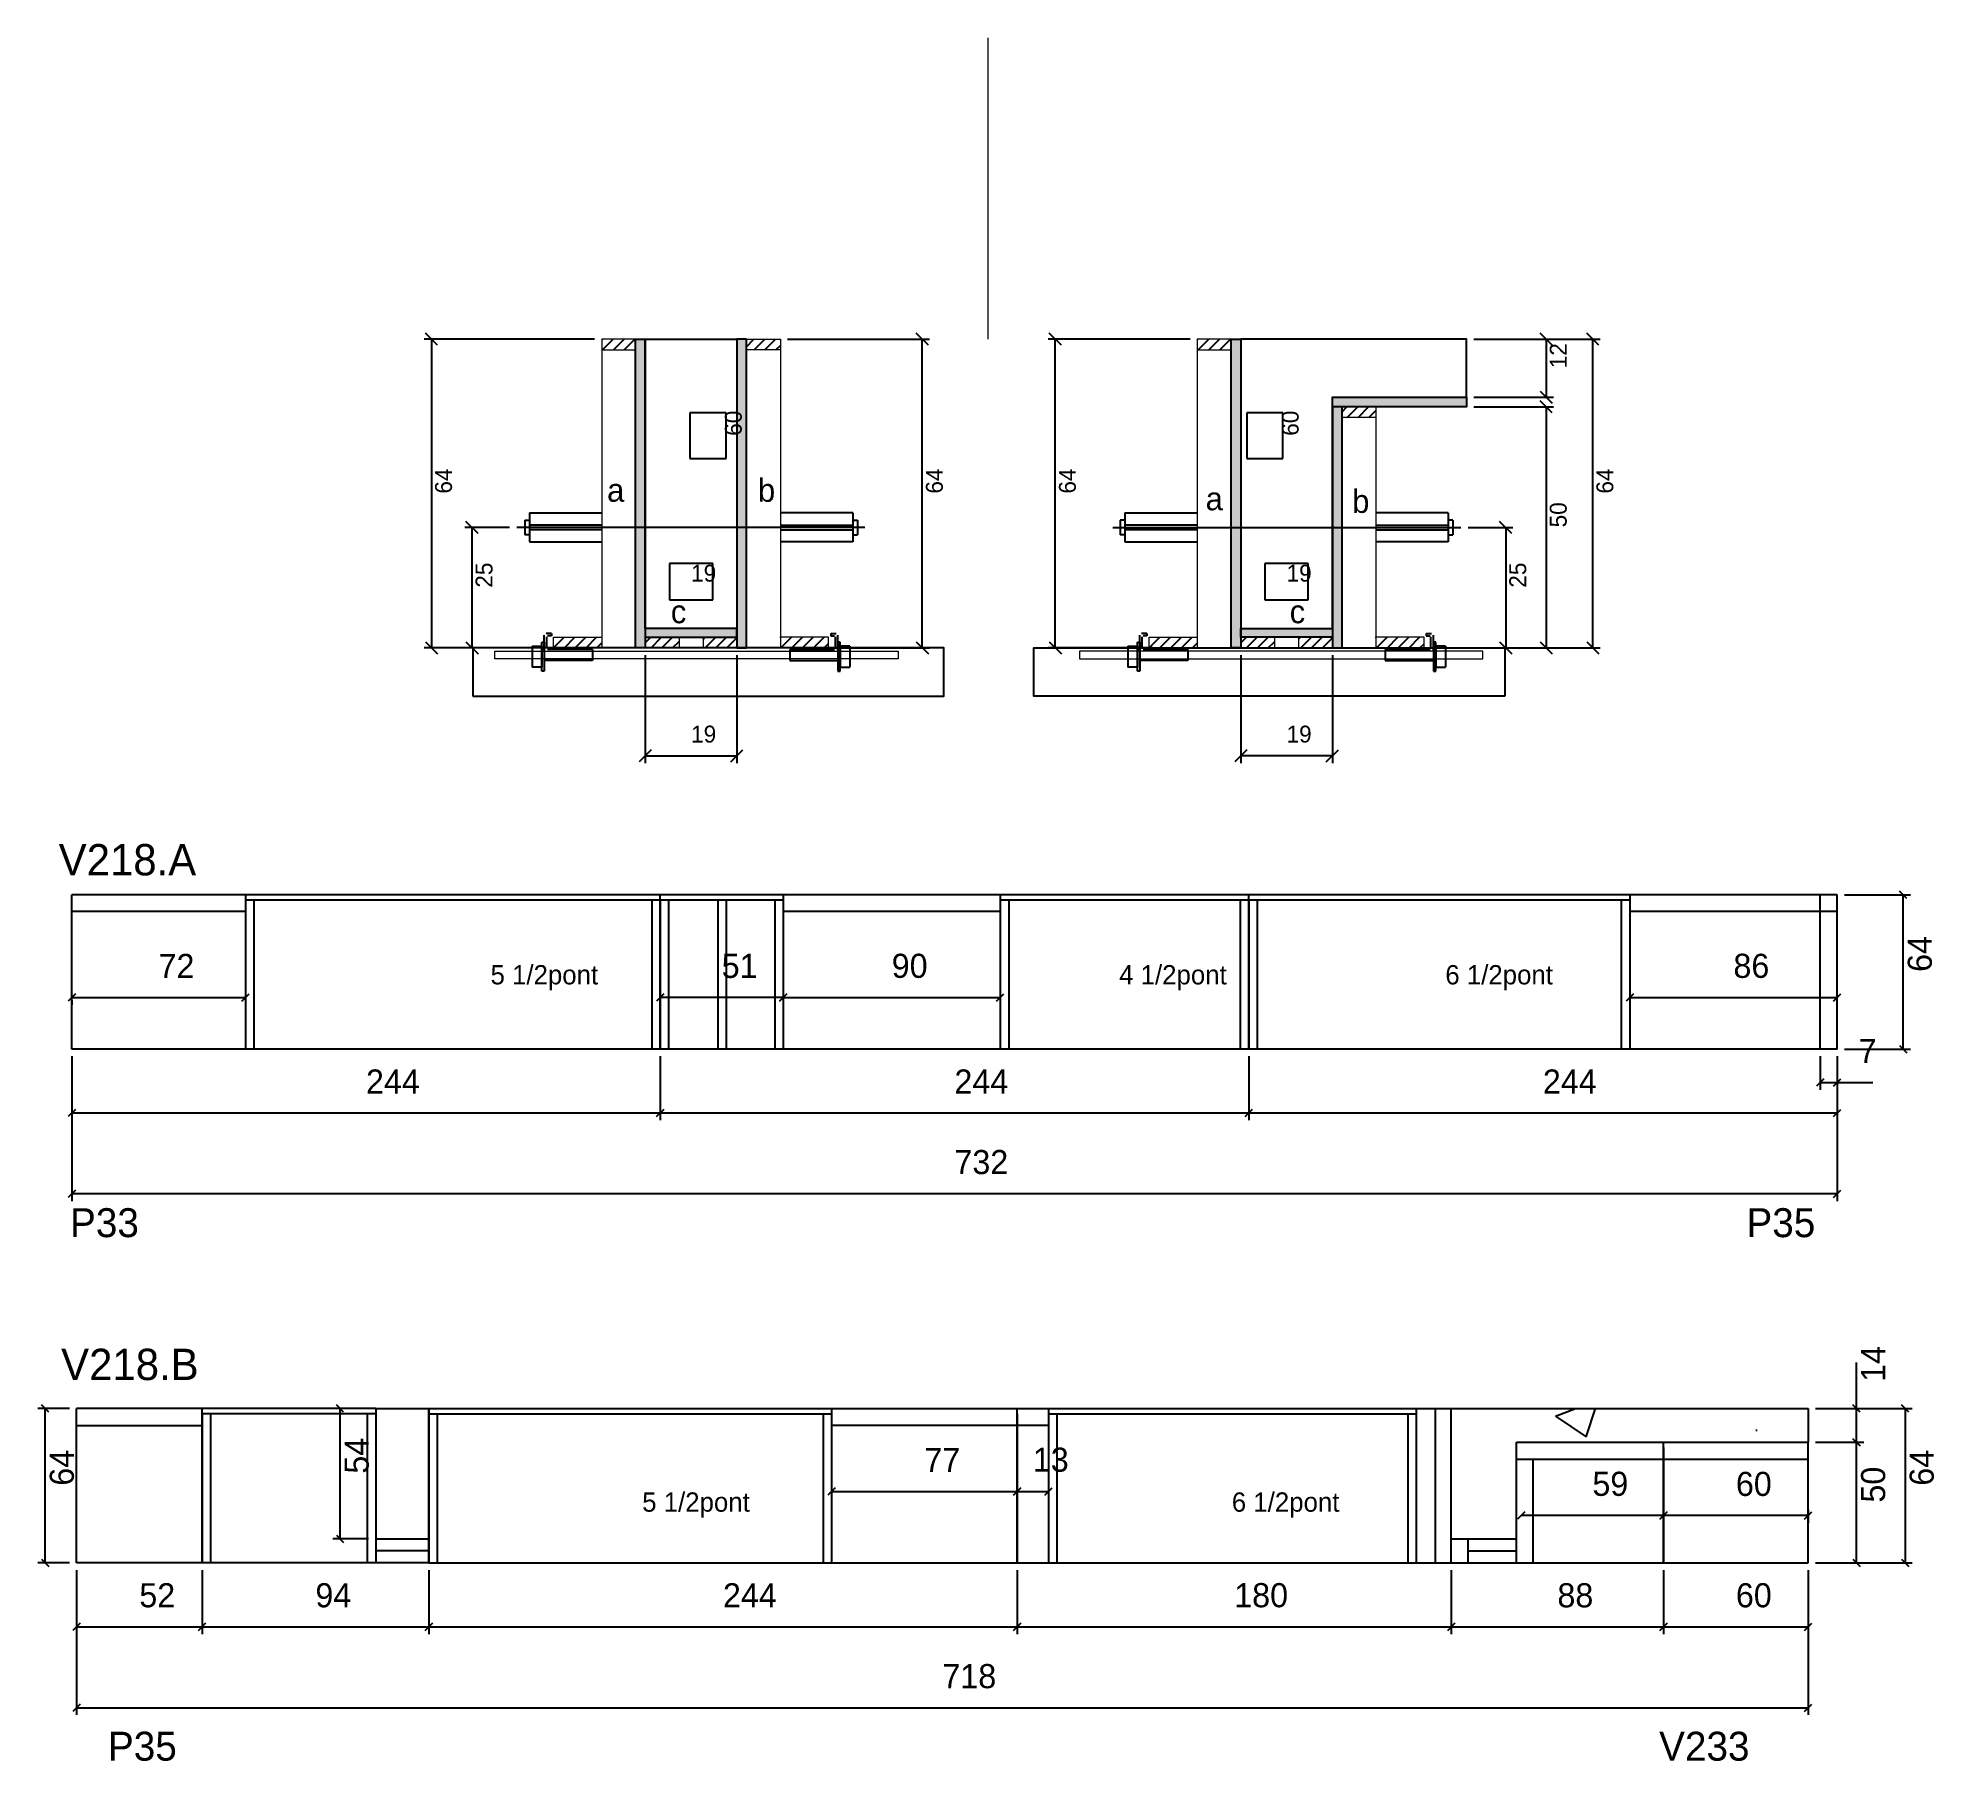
# Model space of a CAD drawing. Header units: metres. Extents: x 3019 to 3806, y 6260 to 6975.
import ezdxf

# ---------------------------------------------------------------- set-up
doc = ezdxf.new("R2010")
doc.units = ezdxf.units.M
for name, color, linetype in [('00 - FELIPE', 7, 'Continuous'), ('5', 7, 'Continuous'), ('barrote', 7, 'Continuous'), ('CONCRETO', 7, 'Continuous'), ('COTA', 7, 'Continuous'), ('Cota Seção (2x)', 7, 'Continuous'), ('detalhes', 7, 'Continuous'), ('Hachura', 7, 'Continuous'), ('Madeira', 7, 'Continuous'), ('Painéis', 7, 'Continuous'), ('presilha', 7, 'Continuous'), ('SARR_2.2x7', 7, 'Continuous'), ('SARR_3.5x7', 7, 'Continuous'), ('SARR_EDITAR', 7, 'Continuous'), ('SCO-___-LAJ', 7, 'Continuous'), ('TENSOR', 7, 'Continuous'), ('texto', 7, 'Continuous'), ('Texto Seção', 7, 'Continuous')]:
    doc.layers.add(name, color=color, linetype=linetype)

msp = doc.modelspace()

# ---------------------------------------------------------------- hatches: boundary and pattern name
at = {"layer": 'COTA'}
h = msp.add_hatch(dxfattribs=at)
h.set_pattern_fill('AR-CONC')
h.paths.add_polyline_path([(3181.49, 6352.6), (3181.49, 6406.6), (3159.49, 6406.6), (3159.49, 6352.6), (3181.49, 6352.6)])
h = msp.add_hatch(dxfattribs=at)
h.set_pattern_fill('AR-CONC')
h.paths.add_polyline_path([(3632.49, 6352.6), (3632.49, 6392.6), (3753.49, 6392.6), (3753.49, 6406.6), (3605.49, 6406.6), (3605.49, 6352.6), (3632.49, 6352.6)])
at = {"layer": 'Hachura'}
h = msp.add_hatch(dxfattribs=at)
h.set_pattern_fill('ANSI31')
h.paths.add_polyline_path([(3267.28, 6845.67), (3267.28, 6850.07), (3253.28, 6850.07), (3253.28, 6845.67), (3267.28, 6845.67)])
h = msp.add_hatch(color=7, dxfattribs=at)
h.dxf.hatch_style = 1
h.paths.add_polyline_path([(3267.28, 6850.07), (3271.28, 6850.07), (3271.28, 6722.07), (3267.28, 6722.07), (3267.28, 6850.07)])
h = msp.add_hatch(color=7, dxfattribs=at)
h.dxf.hatch_style = 1
h.paths.add_polyline_path([(3313.28, 6850.07), (3309.28, 6850.07), (3309.28, 6722.07), (3313.28, 6722.07), (3313.28, 6850.07)])
h = msp.add_hatch(dxfattribs=at)
h.set_pattern_fill('ANSI31')
h.paths.add_polyline_path([(3313.28, 6845.67), (3313.28, 6850.07), (3327.28, 6850.07), (3327.28, 6845.67), (3313.28, 6845.67)])
h = msp.add_hatch(dxfattribs=at)
h.set_pattern_fill('ANSI31')
h.paths.add_polyline_path([(3514.17, 6845.67), (3514.17, 6850.07), (3500.17, 6850.07), (3500.17, 6845.67), (3514.17, 6845.67)])
h = msp.add_hatch(color=7, dxfattribs=at)
h.dxf.hatch_style = 1
h.paths.add_polyline_path([(3514.17, 6850.07), (3518.17, 6850.07), (3518.17, 6722.07), (3514.17, 6722.07), (3514.17, 6850.07)])
h = msp.add_hatch(color=7, dxfattribs=at)
h.dxf.hatch_style = 1
h.paths.add_polyline_path([(3556.17, 6822.07), (3556.17, 6826.07), (3611.77, 6826.07), (3611.77, 6822.07), (3556.17, 6822.07)])
h = msp.add_hatch(color=7, dxfattribs=at)
h.dxf.hatch_style = 1
h.paths.add_polyline_path([(3560.17, 6822.07), (3556.17, 6822.07), (3556.17, 6722.07), (3560.17, 6722.07), (3560.17, 6822.07)])
h = msp.add_hatch(dxfattribs=at)
h.set_pattern_fill('ANSI31')
h.paths.add_polyline_path([(3560.17, 6817.67), (3560.17, 6822.07), (3574.17, 6822.07), (3574.17, 6817.67), (3560.17, 6817.67)])
h = msp.add_hatch(color=7, dxfattribs=at)
h.dxf.hatch_style = 1
h.paths.add_polyline_path([(3309.28, 6726.47), (3309.28, 6730.07), (3271.28, 6730.07), (3271.28, 6726.47), (3309.28, 6726.47)])
h = msp.add_hatch(color=7, dxfattribs=at)
h.dxf.hatch_style = 1
h.paths.add_polyline_path([(3518.17, 6726.47), (3518.17, 6730.07), (3556.17, 6730.07), (3556.17, 6726.47), (3518.17, 6726.47)])
h = msp.add_hatch(dxfattribs=at)
h.set_pattern_fill('ANSI31')
h.paths.add_polyline_path([(3233.28, 6722.07), (3233.28, 6726.47), (3253.28, 6726.47), (3253.28, 6722.07), (3233.28, 6722.07)])
h = msp.add_hatch(dxfattribs=at)
h.set_pattern_fill('ANSI31')
h.paths.add_polyline_path([(3271.28, 6722.07), (3271.28, 6726.47), (3285.28, 6726.47), (3285.28, 6722.07), (3271.28, 6722.07)])
h = msp.add_hatch(dxfattribs=at)
h.set_pattern_fill('ANSI31')
h.paths.add_polyline_path([(3309.28, 6722.07), (3309.28, 6726.47), (3295.28, 6726.47), (3295.28, 6722.07), (3309.28, 6722.07)])
h = msp.add_hatch(dxfattribs=at)
h.set_pattern_fill('ANSI31')
h.paths.add_polyline_path([(3347.28, 6722.07), (3347.28, 6726.47), (3327.28, 6726.47), (3327.28, 6722.07), (3347.28, 6722.07)])
h = msp.add_hatch(dxfattribs=at)
h.set_pattern_fill('ANSI31')
h.paths.add_polyline_path([(3480.17, 6722.07), (3480.17, 6726.47), (3500.17, 6726.47), (3500.17, 6722.07), (3480.17, 6722.07)])
h = msp.add_hatch(dxfattribs=at)
h.set_pattern_fill('ANSI31')
h.paths.add_polyline_path([(3518.17, 6722.07), (3518.17, 6726.47), (3532.17, 6726.47), (3532.17, 6722.07), (3518.17, 6722.07)])
h = msp.add_hatch(dxfattribs=at)
h.set_pattern_fill('ANSI31')
h.paths.add_polyline_path([(3556.17, 6722.07), (3556.17, 6726.47), (3542.17, 6726.47), (3542.17, 6722.07), (3556.17, 6722.07)])
h = msp.add_hatch(dxfattribs=at)
h.set_pattern_fill('ANSI31')
h.paths.add_polyline_path([(3594.17, 6722.07), (3594.17, 6726.47), (3574.17, 6726.47), (3574.17, 6722.07), (3594.17, 6722.07)])

# ---------------------------------------------------------------- linework, layer by layer
at = {"color": 7, "lineweight": 25}
for p, q in [((3223.28, 6778.04), (3223.28, 6766.04)), ((3223.28, 6778.04), (3253.28, 6778.04)), ((3357.28, 6778.04), (3327.28, 6778.04)), ((3357.28, 6778.04), (3357.28, 6766.04)), ((3470.17, 6778.04), (3470.17, 6766.04)), ((3470.17, 6778.04), (3500.17, 6778.04)), ((3604.17, 6778.04), (3574.17, 6778.04)), ((3604.17, 6778.04), (3604.17, 6766.04)), ((3221.28, 6775.04), (3221.28, 6769.04)), ((3221.28, 6775.04), (3223.28, 6775.04)), ((3253.28, 6773.04), (3223.28, 6773.04)), ((3253.28, 6771.04), (3223.28, 6771.04)), ((3327.28, 6773.04), (3357.28, 6773.04)), ((3327.28, 6771.04), (3357.28, 6771.04)), ((3357.28, 6775.04), (3359.28, 6775.04)), ((3359.28, 6775.04), (3359.28, 6769.04)), ((3468.17, 6775.04), (3468.17, 6769.04)), ((3470.17, 6775.04), (3468.17, 6775.04)), ((3500.17, 6773.04), (3470.17, 6773.04)), ((3500.17, 6771.04), (3470.17, 6771.04)), ((3574.17, 6773.04), (3604.17, 6773.04)), ((3574.17, 6771.04), (3604.17, 6771.04)), ((3606.17, 6775.04), (3604.17, 6775.04)), ((3606.17, 6775.04), (3606.17, 6769.04)), ((3223.28, 6769.04), (3221.28, 6769.04)), ((3223.28, 6766.04), (3253.28, 6766.04)), ((3357.28, 6766.04), (3327.28, 6766.04)), ((3357.28, 6769.04), (3359.28, 6769.04)), ((3470.17, 6769.04), (3468.17, 6769.04)), ((3470.17, 6766.04), (3500.17, 6766.04)), ((3604.17, 6766.04), (3574.17, 6766.04)), ((3604.17, 6769.04), (3606.17, 6769.04))]:
    msp.add_line(p, q, dxfattribs=at)
at = {"layer": '00 - FELIPE', "color": 0, "lineweight": 25}
for p, q in [((3146.19, 6405.1), (3143.19, 6408.1)), ((3143.19, 6354.1), (3146.19, 6351.1))]:
    msp.add_line(p, q, dxfattribs=at)
at = {"layer": '00 - FELIPE', "color": 4, "lineweight": 25}
for p, q in [((3156.49, 6406.6), (3141.69, 6406.6)), ((3144.69, 6406.6), (3144.69, 6352.6)), ((3156.49, 6352.6), (3141.69, 6352.6))]:
    msp.add_line(p, q, dxfattribs=at)
at = {"layer": 'barrote', "color": 251, "lineweight": 25}
for points in [[(3199.83, 6702.07), (3395.01, 6702.07), (3395.01, 6722.07), (3199.83, 6722.07)], [(3627.63, 6702.07), (3432.45, 6702.07), (3432.45, 6722.07), (3627.63, 6722.07)]]:
    msp.add_lwpolyline(points, close=True, dxfattribs=at)
at = {"layer": 'CONCRETO', "color": 251, "lineweight": 25}
for points in [[(3271.28, 6850.07), (3271.28, 6850.07), (3309.28, 6850.07), (3309.28, 6822.07), (3309.28, 6822.07), (3309.28, 6730.07), (3271.28, 6730.07), (3271.28, 6850.07)], [(3611.77, 6826.07), (3611.77, 6850.07), (3518.17, 6850.07), (3518.17, 6822.07), (3518.17, 6822.07), (3518.17, 6730.07), (3556.17, 6730.07), (3556.17, 6826.07)]]:
    msp.add_lwpolyline(points, close=True, dxfattribs=at)
at = {"layer": 'COTA', "color": 4, "lineweight": 25}
for p, q in [((3250.28, 6850.07), (3179.63, 6850.07)), ((3182.63, 6850.07), (3182.63, 6722.07)), ((3330.28, 6850.07), (3389.15, 6850.07)), ((3386.15, 6722.07), (3386.15, 6850.07)), ((3497.17, 6850.07), (3438.3, 6850.07)), ((3441.3, 6722.07), (3441.3, 6850.07)), ((3614.77, 6850.07), (3667.15, 6850.07)), ((3614.77, 6850.07), (3647.83, 6850.07)), ((3644.83, 6850.07), (3644.83, 6826.07)), ((3664.15, 6722.07), (3664.15, 6850.07)), ((3614.77, 6826.07), (3647.83, 6826.07)), ((3614.77, 6822.07), (3647.83, 6822.07)), ((3644.83, 6822.07), (3644.83, 6722.07)), ((3214.98, 6772.04), (3196.43, 6772.04)), ((3199.43, 6772.04), (3199.43, 6722.07)), ((3612.48, 6772.04), (3631.03, 6772.04)), ((3628.03, 6772.04), (3628.03, 6722.07)), ((3234.68, 6722.07), (3179.63, 6722.07)), ((3214.98, 6722.07), (3196.43, 6722.07)), ((3271.28, 6719.07), (3271.28, 6674.34)), ((3309.28, 6719.07), (3309.28, 6674.34)), ((3345.88, 6722.07), (3389.15, 6722.07)), ((3481.57, 6722.07), (3438.3, 6722.07)), ((3518.17, 6719.07), (3518.17, 6674.34)), ((3556.17, 6719.07), (3556.17, 6674.34)), ((3592.77, 6722.07), (3667.15, 6722.07)), ((3592.77, 6722.07), (3647.83, 6722.07)), ((3612.48, 6722.07), (3631.03, 6722.07)), ((3271.28, 6677.34), (3309.28, 6677.34)), ((3556.17, 6677.34), (3518.17, 6677.34)), ((3033.47, 6552.7), (3033.47, 6492.62)), ((3033.47, 6552.7), (3033.47, 6526.16)), ((3277.47, 6552.7), (3277.47, 6526.16)), ((3277.47, 6552.7), (3277.47, 6526.16)), ((3521.47, 6552.7), (3521.47, 6526.16)), ((3521.47, 6552.7), (3521.47, 6526.16)), ((3758.47, 6552.7), (3758.47, 6538.8)), ((3765.47, 6552.7), (3765.47, 6526.16)), ((3765.47, 6552.7), (3765.47, 6492.62)), ((3765.47, 6552.7), (3765.47, 6538.8)), ((3758.47, 6541.8), (3765.47, 6541.8)), ((3765.47, 6541.8), (3780.21, 6541.8)), ((3277.47, 6529.16), (3033.47, 6529.16)), ((3521.47, 6529.16), (3277.47, 6529.16)), ((3765.47, 6529.16), (3521.47, 6529.16)), ((3765.47, 6495.62), (3033.47, 6495.62)), ((3035.49, 6339.6), (3035.49, 6279.52)), ((3181.49, 6339.6), (3181.49, 6313.06)), ((3425.49, 6339.6), (3425.49, 6313.06)), ((3425.49, 6339.6), (3425.49, 6313.06)), ((3605.49, 6339.6), (3605.49, 6313.06)), ((3605.49, 6339.6), (3605.49, 6313.06)), ((3693.49, 6339.6), (3693.49, 6313.06)), ((3693.49, 6339.6), (3693.49, 6313.06)), ((3753.49, 6339.6), (3753.49, 6313.06)), ((3753.49, 6339.6), (3753.49, 6279.52)), ((3181.49, 6316.06), (3425.49, 6316.06)), ((3425.49, 6316.06), (3605.49, 6316.06)), ((3605.49, 6316.06), (3693.49, 6316.06)), ((3693.49, 6316.06), (3753.49, 6316.06)), ((3035.49, 6282.52), (3753.49, 6282.52))]:
    msp.add_line(p, q, dxfattribs=at)
at = {"layer": 'COTA', "color": 0, "lineweight": 25}
for p, q in [((3759.97, 6543.3), (3756.97, 6540.3)), ((3763.97, 6540.3), (3766.97, 6543.3)), ((3034.97, 6530.66), (3031.97, 6527.66)), ((3278.97, 6530.66), (3275.97, 6527.66)), ((3275.97, 6527.66), (3278.97, 6530.66)), ((3522.97, 6530.66), (3519.97, 6527.66)), ((3519.97, 6527.66), (3522.97, 6530.66)), ((3763.97, 6527.66), (3766.97, 6530.66)), ((3034.97, 6497.12), (3031.97, 6494.12)), ((3763.97, 6494.12), (3766.97, 6497.12)), ((3182.99, 6317.56), (3179.99, 6314.56)), ((3423.99, 6314.56), (3426.99, 6317.56)), ((3426.99, 6317.56), (3423.99, 6314.56)), ((3606.99, 6317.56), (3603.99, 6314.56)), ((3603.99, 6314.56), (3606.99, 6317.56)), ((3691.99, 6314.56), (3694.99, 6317.56)), ((3694.99, 6317.56), (3691.99, 6314.56)), ((3751.99, 6314.56), (3754.99, 6317.56)), ((3036.99, 6284.02), (3033.99, 6281.02)), ((3751.99, 6281.02), (3754.99, 6284.02))]:
    msp.add_line(p, q, dxfattribs=at)
at = {"layer": 'COTA', "color": 241, "lineweight": 25}
for p, q in [((3159.49, 6406.6), (3181.49, 6406.6)), ((3181.49, 6406.6), (3181.49, 6352.6)), ((3605.49, 6352.6), (3605.49, 6406.6)), ((3605.49, 6406.6), (3753.49, 6406.6)), ((3753.49, 6406.6), (3753.49, 6392.6))]:
    msp.add_line(p, q, dxfattribs=at)
at = {"layer": 'COTA', "color": 0, "lineweight": 25}
for points in [[(3185.13, 6847.57), (3180.13, 6852.57)], [(3388.65, 6847.57), (3383.65, 6852.57)], [(3443.8, 6847.57), (3438.8, 6852.57)], [(3647.33, 6847.57), (3642.33, 6852.57)], [(3666.65, 6847.57), (3661.65, 6852.57)], [(3642.33, 6828.57), (3647.33, 6823.57)], [(3647.33, 6819.57), (3642.33, 6824.57)], [(3201.93, 6769.54), (3196.93, 6774.54)], [(3630.53, 6769.54), (3625.53, 6774.54)], [(3180.13, 6724.57), (3185.13, 6719.57)], [(3196.93, 6724.57), (3201.93, 6719.57)], [(3383.65, 6724.57), (3388.65, 6719.57)], [(3438.8, 6724.57), (3443.8, 6719.57)], [(3625.53, 6724.57), (3630.53, 6719.57)], [(3642.33, 6724.57), (3647.33, 6719.57)], [(3661.65, 6724.57), (3666.65, 6719.57)], [(3273.78, 6679.84), (3268.78, 6674.84)], [(3306.78, 6674.84), (3311.78, 6679.84)], [(3520.67, 6679.84), (3515.67, 6674.84)], [(3553.67, 6674.84), (3558.67, 6679.84)]]:
    msp.add_lwpolyline(points, dxfattribs=at)
at = {"layer": 'Cota Seção (2x)', "color": 180, "lineweight": 25}
for p, q in [((3304.78, 6819.57), (3289.78, 6819.57)), ((3289.78, 6819.57), (3289.78, 6800.57)), ((3304.78, 6800.57), (3304.78, 6819.57)), ((3535.69, 6819.57), (3520.69, 6819.57)), ((3520.69, 6819.57), (3520.69, 6800.57)), ((3535.69, 6800.57), (3535.69, 6819.57)), ((3289.78, 6800.57), (3304.78, 6800.57)), ((3520.69, 6800.57), (3535.69, 6800.57)), ((3299.28, 6757.07), (3281.28, 6757.07)), ((3281.28, 6757.07), (3281.28, 6742.07)), ((3299.28, 6742.07), (3299.28, 6757.07)), ((3546.17, 6757.07), (3528.17, 6757.07)), ((3528.17, 6757.07), (3528.17, 6742.07)), ((3546.17, 6742.07), (3546.17, 6757.07)), ((3281.28, 6742.07), (3299.28, 6742.07)), ((3528.17, 6742.07), (3546.17, 6742.07))]:
    msp.add_line(p, q, dxfattribs=at)
at = {"layer": 'Madeira', "color": 126, "lineweight": 18}
for points in [[(3267.28, 6845.67), (3267.28, 6850.07), (3253.28, 6850.07), (3253.28, 6845.67)], [(3267.28, 6850.07), (3253.28, 6850.07), (3253.28, 6722.07), (3267.28, 6722.07)], [(3313.28, 6845.67), (3313.28, 6850.07), (3327.28, 6850.07), (3327.28, 6845.67)], [(3313.28, 6850.07), (3327.28, 6850.07), (3327.28, 6722.07), (3313.28, 6722.07)], [(3514.17, 6845.67), (3514.17, 6850.07), (3500.17, 6850.07), (3500.17, 6845.67)], [(3514.17, 6850.07), (3500.17, 6850.07), (3500.17, 6722.07), (3514.17, 6722.07)], [(3560.17, 6817.67), (3560.17, 6822.07), (3574.17, 6822.07), (3574.17, 6817.67)], [(3560.17, 6822.07), (3574.17, 6822.07), (3574.17, 6722.07), (3560.17, 6722.07)], [(3233.28, 6722.07), (3233.28, 6726.47), (3253.28, 6726.47), (3253.28, 6722.07)], [(3271.28, 6722.07), (3271.28, 6726.47), (3285.28, 6726.47), (3285.28, 6722.07)], [(3309.28, 6722.07), (3309.28, 6726.47), (3295.28, 6726.47), (3295.28, 6722.07)], [(3347.28, 6722.07), (3347.28, 6726.47), (3327.28, 6726.47), (3327.28, 6722.07)], [(3480.17, 6722.07), (3480.17, 6726.47), (3500.17, 6726.47), (3500.17, 6722.07)], [(3518.17, 6722.07), (3518.17, 6726.47), (3532.17, 6726.47), (3532.17, 6722.07)], [(3556.17, 6722.07), (3556.17, 6726.47), (3542.17, 6726.47), (3542.17, 6722.07)], [(3594.17, 6722.07), (3594.17, 6726.47), (3574.17, 6726.47), (3574.17, 6722.07)]]:
    msp.add_lwpolyline(points, close=True, dxfattribs=at)
at = {"layer": 'Painéis', "color": 0, "lineweight": 25}
for p, q in [((3794.33, 6618.2), (3791.33, 6621.2)), ((3034.97, 6578.6), (3031.97, 6575.6)), ((3103.97, 6575.6), (3106.97, 6578.6)), ((3278.97, 6578.6), (3275.97, 6575.6)), ((3329.97, 6578.6), (3326.97, 6575.6)), ((3326.97, 6575.6), (3329.97, 6578.6)), ((3416.97, 6575.6), (3419.97, 6578.6)), ((3680.97, 6578.6), (3677.97, 6575.6)), ((3763.97, 6575.6), (3766.97, 6578.6)), ((3791.33, 6557.2), (3794.33, 6554.2)), ((3023.95, 6405.1), (3020.95, 6408.1)), ((3774.99, 6405.1), (3771.99, 6408.1)), ((3795.13, 6405.1), (3792.13, 6408.1)), ((3774.99, 6391.1), (3771.99, 6394.1)), ((3771.99, 6394.1), (3774.99, 6391.1)), ((3349.99, 6373.68), (3346.99, 6370.68)), ((3423.99, 6370.68), (3426.99, 6373.68)), ((3426.99, 6373.68), (3423.99, 6370.68)), ((3436.99, 6370.68), (3439.99, 6373.68)), ((3635.99, 6363.75), (3632.99, 6360.75)), ((3694.99, 6363.75), (3691.99, 6360.75)), ((3691.99, 6360.75), (3694.99, 6363.75)), ((3751.99, 6360.75), (3754.99, 6363.75)), ((3020.95, 6344.1), (3023.95, 6341.1)), ((3771.99, 6344.1), (3774.99, 6341.1)), ((3792.13, 6344.1), (3795.13, 6341.1)), ((3036.99, 6317.56), (3033.99, 6314.56)), ((3085.99, 6314.56), (3088.99, 6317.56)), ((3088.99, 6317.56), (3085.99, 6314.56)), ((3179.99, 6314.56), (3182.99, 6317.56))]:
    msp.add_line(p, q, dxfattribs=at)
at = {"layer": 'Painéis', "color": 200, "lineweight": 25}
for p, q in [((3765.47, 6619.7), (3033.47, 6619.7)), ((3033.47, 6555.7), (3033.47, 6619.7)), ((3277.47, 6555.7), (3277.47, 6619.7)), ((3521.47, 6555.7), (3521.47, 6619.7)), ((3765.47, 6555.7), (3765.47, 6619.7)), ((3765.47, 6555.7), (3033.47, 6555.7)), ((3159.49, 6406.6), (3035.49, 6406.6)), ((3035.49, 6342.6), (3035.49, 6406.6)), ((3087.49, 6342.6), (3087.49, 6406.6)), ((3159.49, 6406.6), (3159.49, 6352.6)), ((3181.49, 6406.6), (3605.49, 6406.6)), ((3181.49, 6342.6), (3181.49, 6406.6)), ((3425.49, 6342.6), (3425.49, 6406.6)), ((3605.49, 6342.6), (3605.49, 6406.6)), ((3632.49, 6392.6), (3753.49, 6392.6)), ((3632.49, 6352.6), (3632.49, 6392.6)), ((3693.49, 6342.6), (3693.49, 6392.6)), ((3753.49, 6342.6), (3753.49, 6392.6)), ((3159.49, 6352.6), (3181.49, 6352.6)), ((3181.49, 6342.6), (3181.49, 6352.6)), ((3605.49, 6342.6), (3605.49, 6352.6)), ((3605.49, 6352.6), (3632.49, 6352.6)), ((3181.49, 6342.6), (3035.49, 6342.6)), ((3181.49, 6342.6), (3605.49, 6342.6)), ((3605.49, 6342.6), (3753.49, 6342.6))]:
    msp.add_line(p, q, dxfattribs=at)
at = {"layer": 'Painéis', "color": 4, "lineweight": 25}
for p, q in [((3768.47, 6619.7), (3795.83, 6619.7)), ((3792.83, 6555.7), (3792.83, 6619.7)), ((3033.47, 6577.1), (3105.47, 6577.1)), ((3033.47, 6575.99), (3033.47, 6574.1)), ((3105.47, 6575.99), (3105.47, 6574.1)), ((3328.47, 6577.1), (3277.47, 6577.1)), ((3328.47, 6577.1), (3418.47, 6577.1)), ((3679.47, 6577.1), (3765.47, 6577.1)), ((3768.47, 6555.7), (3795.83, 6555.7)), ((3773.49, 6406.6), (3773.49, 6425.72)), ((3032.49, 6406.6), (3019.45, 6406.6)), ((3022.45, 6342.6), (3022.45, 6406.6)), ((3756.49, 6406.6), (3776.49, 6406.6)), ((3756.49, 6406.6), (3796.63, 6406.6)), ((3773.49, 6392.6), (3773.49, 6406.6)), ((3793.63, 6406.6), (3793.63, 6342.6)), ((3756.49, 6392.6), (3776.49, 6392.6)), ((3756.49, 6392.6), (3776.49, 6392.6)), ((3773.49, 6342.6), (3773.49, 6392.6)), ((3348.49, 6372.18), (3425.49, 6372.18)), ((3348.49, 6371.6), (3348.49, 6369.18)), ((3425.49, 6372.18), (3438.49, 6372.18)), ((3693.49, 6362.25), (3634.49, 6362.25)), ((3753.49, 6362.25), (3693.49, 6362.25)), ((3753.49, 6364.6), (3753.49, 6359.25)), ((3032.49, 6342.6), (3019.45, 6342.6)), ((3035.49, 6339.6), (3035.49, 6313.06)), ((3087.49, 6339.6), (3087.49, 6313.06)), ((3087.49, 6339.6), (3087.49, 6313.06)), ((3181.49, 6339.6), (3181.49, 6313.06)), ((3756.49, 6342.6), (3776.49, 6342.6)), ((3756.49, 6342.6), (3796.63, 6342.6)), ((3035.49, 6316.06), (3087.49, 6316.06)), ((3087.49, 6316.06), (3181.49, 6316.06))]:
    msp.add_line(p, q, dxfattribs=at)
at = {"layer": 'Painéis', "color": 200, "lineweight": 25}
for points in [[(3267.28, 6850.07), (3271.28, 6850.07), (3271.28, 6722.07), (3267.28, 6722.07)], [(3313.28, 6850.07), (3309.28, 6850.07), (3309.28, 6722.07), (3313.28, 6722.07)], [(3514.17, 6850.07), (3518.17, 6850.07), (3518.17, 6722.07), (3514.17, 6722.07)], [(3556.17, 6822.07), (3556.17, 6826.07), (3611.77, 6826.07), (3611.77, 6822.07)], [(3560.17, 6822.07), (3556.17, 6822.07), (3556.17, 6722.07), (3560.17, 6722.07)], [(3309.28, 6726.47), (3309.28, 6730.07), (3271.28, 6730.07), (3271.28, 6726.47)], [(3518.17, 6726.47), (3518.17, 6730.07), (3556.17, 6730.07), (3556.17, 6726.47)]]:
    msp.add_lwpolyline(points, close=True, dxfattribs=at)
at = {"layer": 'presilha', "color": 1, "lineweight": 25}
for p, q in [((3224.42, 6722.77), (3228.42, 6722.77)), ((3224.42, 6722.77), (3224.42, 6714.1)), ((3228.42, 6724.44), (3229.42, 6724.44)), ((3228.42, 6712.44), (3228.42, 6724.44)), ((3228.42, 6722.77), (3228.42, 6714.1)), ((3229.42, 6721.2), (3229.42, 6727.34)), ((3229.42, 6724.44), (3229.42, 6712.44)), ((3232.42, 6728.1), (3230.18, 6728.1)), ((3230.42, 6721.82), (3230.42, 6726.72)), ((3232.42, 6727.1), (3230.8, 6727.1)), ((3232.42, 6728.1), (3232.42, 6727.1)), ((3348.15, 6728.1), (3348.15, 6727.1)), ((3348.15, 6728.1), (3350.39, 6728.1)), ((3348.15, 6727.1), (3349.77, 6727.1)), ((3350.15, 6721.82), (3350.15, 6726.72)), ((3351.15, 6721.2), (3351.15, 6727.34)), ((3352.15, 6724.44), (3351.15, 6724.44)), ((3351.15, 6724.44), (3351.15, 6712.44)), ((3352.15, 6712.44), (3352.15, 6724.44)), ((3356.15, 6722.77), (3352.15, 6722.77)), ((3352.15, 6722.77), (3352.15, 6714.1)), ((3356.15, 6722.77), (3356.15, 6714.1)), ((3471.31, 6722.77), (3475.31, 6722.77)), ((3471.31, 6722.77), (3471.31, 6714.1)), ((3475.31, 6724.44), (3476.31, 6724.44)), ((3475.31, 6712.44), (3475.31, 6724.44)), ((3475.31, 6722.77), (3475.31, 6714.1)), ((3476.31, 6721.2), (3476.31, 6727.34)), ((3476.31, 6724.44), (3476.31, 6712.44)), ((3479.31, 6728.1), (3477.07, 6728.1)), ((3477.31, 6721.82), (3477.31, 6726.72)), ((3479.31, 6727.1), (3477.69, 6727.1)), ((3479.31, 6728.1), (3479.31, 6727.1)), ((3595.04, 6728.1), (3595.04, 6727.1)), ((3595.04, 6728.1), (3597.28, 6728.1)), ((3595.04, 6727.1), (3596.66, 6727.1)), ((3597.04, 6721.82), (3597.04, 6726.72)), ((3598.04, 6721.2), (3598.04, 6727.34)), ((3599.04, 6724.44), (3598.04, 6724.44)), ((3598.04, 6724.44), (3598.04, 6712.44)), ((3599.04, 6712.44), (3599.04, 6724.44)), ((3603.04, 6722.77), (3599.04, 6722.77)), ((3599.04, 6722.77), (3599.04, 6714.1)), ((3603.04, 6722.77), (3603.04, 6714.1)), ((3249.42, 6716.84), (3229.42, 6716.84)), ((3249.42, 6721.44), (3230.8, 6721.44)), ((3249.42, 6721.44), (3249.42, 6716.84)), ((3331.15, 6721.44), (3331.15, 6716.84)), ((3331.15, 6721.44), (3349.77, 6721.44)), ((3331.15, 6716.84), (3351.15, 6716.84)), ((3496.31, 6716.84), (3476.31, 6716.84)), ((3496.31, 6721.44), (3477.69, 6721.44)), ((3496.31, 6721.44), (3496.31, 6716.84)), ((3578.04, 6721.44), (3578.04, 6716.84)), ((3578.04, 6721.44), (3596.66, 6721.44)), ((3578.04, 6716.84), (3598.04, 6716.84)), ((3228.42, 6714.1), (3224.42, 6714.1)), ((3229.42, 6712.44), (3228.42, 6712.44)), ((3351.15, 6712.44), (3352.15, 6712.44)), ((3352.15, 6714.1), (3356.15, 6714.1)), ((3475.31, 6714.1), (3471.31, 6714.1)), ((3476.31, 6712.44), (3475.31, 6712.44)), ((3598.04, 6712.44), (3599.04, 6712.44)), ((3599.04, 6714.1), (3603.04, 6714.1))]:
    msp.add_line(p, q, dxfattribs=at)
at = {"layer": 'SARR_2.2x7', "color": 40, "lineweight": 25}
for p, q in [((3105.47, 6612.7), (3033.47, 6612.7)), ((3277.47, 6617.5), (3105.47, 6617.5)), ((3328.47, 6617.5), (3277.47, 6617.5)), ((3418.47, 6612.7), (3328.47, 6612.7)), ((3521.47, 6617.5), (3418.47, 6617.5)), ((3679.47, 6617.5), (3521.47, 6617.5)), ((3765.47, 6612.7), (3679.47, 6612.7)), ((3758.47, 6555.7), (3758.47, 6619.7)), ((3159.49, 6404.4), (3087.49, 6404.4)), ((3181.49, 6404.4), (3348.49, 6404.4)), ((3438.49, 6404.4), (3590.93, 6404.4)), ((3598.93, 6342.6), (3598.93, 6406.6)), ((3035.49, 6399.6), (3087.49, 6399.6)), ((3438.49, 6399.6), (3348.49, 6399.6)), ((3632.49, 6385.6), (3692.99, 6385.6)), ((3632.49, 6342.6), (3632.49, 6385.6)), ((3639.49, 6342.6), (3639.49, 6385.6)), ((3692.99, 6385.6), (3752.99, 6385.6)), ((3612.49, 6342.6), (3612.49, 6352.6)), ((3612.49, 6347.6), (3632.49, 6347.6))]:
    msp.add_line(p, q, dxfattribs=at)
at = {"layer": 'SARR_3.5x7', "color": 81, "lineweight": 25}
for p, q in [((3105.47, 6619.7), (3105.47, 6555.7)), ((3108.97, 6617.5), (3108.97, 6555.7)), ((3273.97, 6617.5), (3273.97, 6555.7)), ((3277.47, 6617.5), (3277.47, 6555.7)), ((3280.97, 6617.5), (3280.97, 6555.7)), ((3301.3, 6617.5), (3301.3, 6555.7)), ((3304.8, 6617.5), (3304.8, 6555.7)), ((3324.97, 6617.5), (3324.97, 6555.7)), ((3328.47, 6619.7), (3328.47, 6555.7)), ((3418.47, 6619.7), (3418.47, 6555.7)), ((3421.97, 6617.5), (3421.97, 6555.7)), ((3517.97, 6617.5), (3517.97, 6555.7)), ((3521.47, 6617.5), (3521.47, 6555.7)), ((3524.97, 6617.5), (3524.97, 6555.7)), ((3675.97, 6617.5), (3675.97, 6555.7)), ((3679.47, 6619.7), (3679.47, 6555.7)), ((3521.47, 6555.7), (3517.97, 6555.7)), ((3524.97, 6555.7), (3521.47, 6555.7)), ((3087.49, 6404.4), (3087.49, 6342.6)), ((3090.99, 6404.4), (3090.99, 6342.6)), ((3155.99, 6404.4), (3155.99, 6342.6)), ((3159.49, 6406.6), (3159.49, 6342.6)), ((3181.49, 6406.6), (3181.49, 6342.6)), ((3184.99, 6404.4), (3184.99, 6342.6)), ((3344.99, 6404.4), (3344.99, 6342.6)), ((3348.49, 6406.6), (3348.49, 6342.6)), ((3425.49, 6404.4), (3425.49, 6342.6)), ((3438.49, 6406.6), (3438.49, 6342.6)), ((3441.99, 6404.4), (3441.99, 6342.6)), ((3587.43, 6404.4), (3587.43, 6342.6)), ((3590.93, 6406.6), (3590.93, 6342.6)), ((3693.49, 6390.4), (3693.49, 6342.6)), ((3159.49, 6342.6), (3155.99, 6342.6)), ((3421.99, 6342.6), (3425.49, 6342.6)), ((3425.49, 6342.6), (3428.99, 6342.6)), ((3689.99, 6342.6), (3693.49, 6342.6)), ((3693.49, 6342.6), (3696.99, 6342.6))]:
    msp.add_line(p, q, dxfattribs=at)
at = {"layer": 'SARR_EDITAR', "color": 141, "lineweight": 25}
msp.add_line((3181.49, 6347.6), (3159.49, 6347.6), dxfattribs=at)
at = {"layer": 'SCO-___-LAJ', "color": 1, "lineweight": 0}
for points in [[(3208.83, 6720.74), (3376.14, 6720.74), (3376.14, 6717.54), (3208.83, 6717.54)], [(3618.63, 6720.74), (3451.32, 6720.74), (3451.32, 6717.54), (3618.63, 6717.54)]]:
    msp.add_lwpolyline(points, close=True, dxfattribs=at)
at = {"layer": 'TENSOR', "color": 3, "lineweight": 25}
for p, q in [((3362.28, 6772.04), (3217.98, 6772.04)), ((3465.17, 6772.04), (3609.48, 6772.04))]:
    msp.add_line(p, q, dxfattribs=at)
at = {"layer": 'Texto Seção', "color": 252, "lineweight": 15}
msp.add_line((3413.51, 6850.07), (3413.51, 6975.07), dxfattribs=at)

# ---------------------------------------------------------------- texts
at = {"layer": '00 - FELIPE', "color": 240, "lineweight": 25}
msp.add_text('54', height=10, rotation=90, dxfattribs=at).set_placement((3156.58, 6379.6))
at = {"layer": '5', "color": 5, "lineweight": 25}
for s, p in [('P33', (3032.76, 6477.69)), ('P35', (3727.86, 6477.69)), ('P35', (3048.48, 6260.56)), ('V233', (3691.66, 6260.56))]:
    msp.add_text(s, height=12, rotation=0.00004, dxfattribs=at).set_placement(p)
at = {"layer": 'COTA', "color": 1, "lineweight": 25}
for s, p in [('12', (3653.33, 6838.07)), ('64', (3191.13, 6786.07)), ('64', (3394.65, 6786.07)), ('64', (3449.8, 6786.07)), ('64', (3672.65, 6786.07)), ('50', (3653.33, 6772.07)), ('25', (3207.93, 6747.05)), ('25', (3636.53, 6747.05))]:
    msp.add_text(s, height=7, rotation=90, dxfattribs=at).set_placement(p)
for p in [(3290.28, 6682.84), (3537.17, 6682.84)]:
    msp.add_text('19', height=7, dxfattribs=at).set_placement(p)
at = {"layer": 'COTA', "color": 240, "lineweight": 25}
for s, p in [('7', (3774.34, 6549.87)), ('244', (3155.47, 6537.23)), ('244', (3399.47, 6537.23)), ('244', (3643.47, 6537.23)), ('732', (3399.47, 6503.84)), ('244', (3303.49, 6324.14)), ('180', (3515.49, 6324.19)), ('88', (3649.49, 6324.16)), ('60', (3723.49, 6324.16)), ('718', (3394.49, 6290.62))]:
    msp.add_text(s, height=10, dxfattribs=at).set_placement(p)
at = {"layer": 'Cota Seção (2x)', "color": 1, "lineweight": 25}
for p in [(3311.28, 6810.07), (3542.19, 6810.07)]:
    msp.add_text('60', height=7, rotation=90, dxfattribs=at).set_placement(p)
for p in [(3290.28, 6749.57), (3537.17, 6749.57)]:
    msp.add_text('19', height=7, dxfattribs=at).set_placement(p)
at = {"layer": 'detalhes', "color": 4, "lineweight": 25}
for s, p in [('a', (3255.45, 6782.7)), ('b', (3318, 6782.69)), ('a', (3503.63, 6779.15)), ('b', (3564.38, 6778.09)), ('c', (3281.88, 6732.31)), ('c', (3538.47, 6732.31))]:
    msp.add_text(s, height=9.6, dxfattribs=at).set_placement(p)
at = {"layer": 'Painéis', "color": 240, "lineweight": 25}
for s, p in [('64', (3804.73, 6587.7)), ('14', (3785.41, 6417.66)), ('64', (3034.34, 6374.6)), ('64', (3805.52, 6374.6)), ('50', (3785.38, 6367.6))]:
    msp.add_text(s, height=10, rotation=90, dxfattribs=at).set_placement(p)
for s, p in [('72', (3069.47, 6585.17)), ('51', (3302.97, 6585.21)), ('90', (3373.47, 6585.23)), ('86', (3722.47, 6585.22)), ('77', (3386.99, 6380.26)), ('13', (3431.99, 6380.4)), ('59', (3663.99, 6370.39)), ('60', (3723.49, 6370.35)), ('52', (3061.49, 6324.17)), ('94', (3134.49, 6324.16))]:
    msp.add_text(s, height=10, dxfattribs=at).set_placement(p)
at = {"layer": 'texto', "color": 2, "lineweight": 25}
for s, p in [('5 1/2pont', (3207.12, 6582.52)), ('4 1/2pont', (3467.75, 6582.52)), ('6 1/2pont', (3603.01, 6582.52)), ('5 1/2pont', (3270, 6363.82)), ('6 1/2pont', (3514.48, 6363.82))]:
    msp.add_text(s, height=8, dxfattribs=at).set_placement(p)
at = {"layer": 'Texto Seção', "color": 7, "lineweight": 15}
for s, p in [('V218.A', (3028.06, 6627.74)), ('V218.B', (3029.07, 6418.41))]:
    msp.add_text(s, height=13, dxfattribs=at).set_placement(p)

doc.saveas('drawing.dxf')
